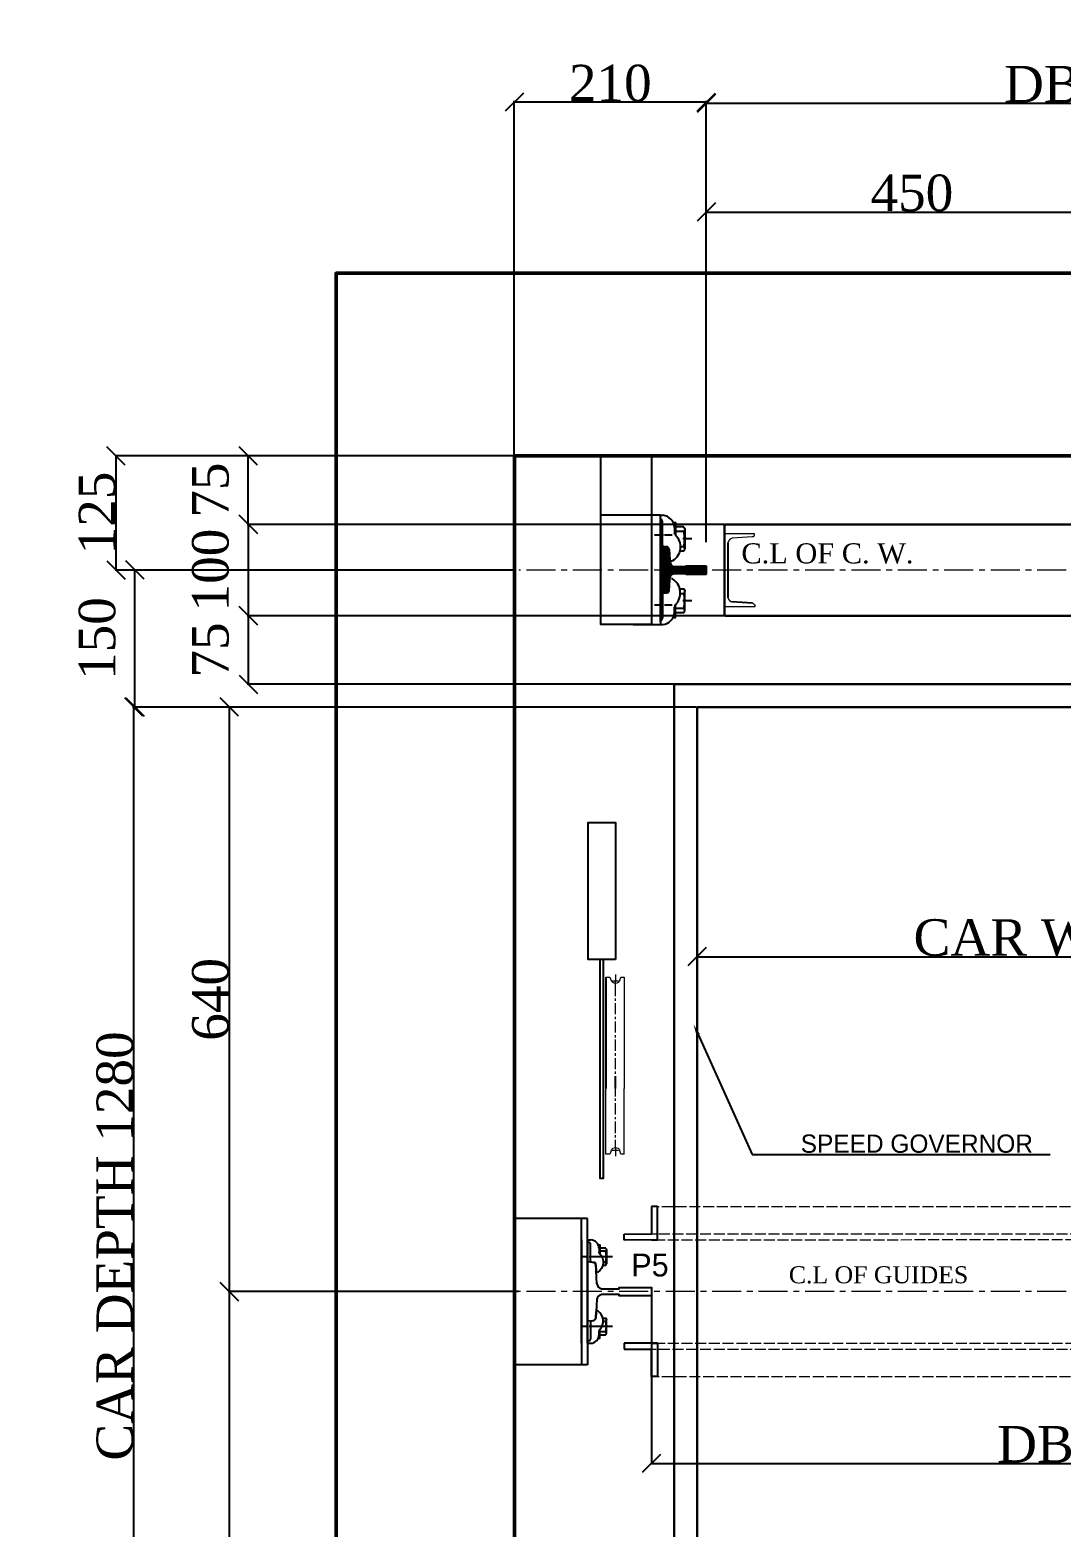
# Model space of a CAD drawing. Header units: millimetres. Extents: x -665 to 20454, y -27797 to 160.
# Drawn here: x -51 to 1077, y -1726 to -87 of the extents above; entities that cross this region are included whole.
import ezdxf
from ezdxf import colors
from ezdxf.entities.mleader import LeaderData, LeaderLine
from ezdxf.math import Vec2, Vec3

# ---------------------------------------------------------------- set-up
doc = ezdxf.new("R2010")
doc.units = ezdxf.units.MM
for name, pattern in [('ACAD_ISO02W100', [15, 12, -3]), ('ACAD_ISO10W100', [18, 12, -3, 0, -3]), ('CENTER', [50.8, 31.75, -6.35, 6.35, -6.35])]:
    doc.linetypes.add(name, pattern=pattern)
for name, color, linetype in [('7', 6, 'ACAD_ISO10W100'), ('PDF_0', 7, 'Continuous'), ('PDF_gide rail', 7, 'Continuous')]:
    doc.layers.add(name, color=color, linetype=linetype)
for name, color, linetype, lineweight in [('CL', 2, 'CENTER', 0), ('DL', 8, 'ACAD_ISO02W100', 0), ('step&guides', 3, 'Continuous', 30), ('Wall', 1, 'Continuous', 50)]:
    doc.layers.add(name, color=color, linetype=linetype, lineweight=lineweight)
doc.styles.add('nassar2', font='cent.shx', dxfattribs={"height": 60})
doc.styles.add('top', font='cent.shx', dxfattribs={"height": 40})
doc.dimstyles.new('top', dxfattribs={"dimtxt": 35, "dimasz": 20, "dimexe": 1.25, "dimexo": 0.625, "dimtad": 1, "dimtxsty": 'top', "dimblk": 'OBLIQUE', "dimcen": 2.5, "dimadec": 0, "dimazin": 0, "dimtfac": 1, "dimtmove": 0, "dimatfit": 3, "dimldrblk": 'OBLIQUE', "dimfxl": 1, "dimarcsym": 0})
pattern_1 = [(45, (18723.22477, -10049.84649), (-0.08838834765, 0.08838834765), [])]

# ---------------------------------------------------------------- blocks, each defined once
blk = doc.blocks.new('_Oblique')
at = {"color": 0, "linetype": 'ByBlock', "lineweight": -2}
blk.add_line((-0.5, -0.5), (0.5, 0.5), dxfattribs=at)
blk = doc.blocks.new('*D3')
at = {"color": 0, "lineweight": -2, "transparency": 16777216}
for p, q in [((688.8, -552.9), (688.8, -285.3)), ((688.8, -286.6), (1138.8, -286.6)), ((1138.8, -321), (1138.8, -285.3))]:
    blk.add_line(p, q, dxfattribs=at)
at = {"layer": 'Defpoints', "color": 0, "transparency": 16777216}
for p in [(1138.8, -286.6), (1138.8, -321.6), (688.8, -553.6)]:
    blk.add_point(p, dxfattribs=at)
at = {"color": 0, "lineweight": -2, "transparency": 16777216, "xscale": 20, "yscale": 20, "zscale": 20, "rotation": 180}
blk.add_blockref('_Oblique', (688.8, -286.6), dxfattribs=at)
at = {"color": 0, "lineweight": -2, "transparency": 16777216, "xscale": 20, "yscale": 20, "zscale": 20}
blk.add_blockref('_Oblique', (1138.8, -286.6), dxfattribs=at)
at = {"color": 0, "transparency": 16777216, "insert": (913.8, -265.9), "char_height": 40, "attachment_point": 5, "style": 'top'}
blk.add_mtext('450', dxfattribs=at)
blk = doc.blocks.new('*D5')
at = {"color": 0, "lineweight": -2, "transparency": 16777216}
for p, q in [((688.8, -648.2), (688.8, -166.3)), ((688.8, -167.5), (1588.8, -167.5)), ((1588.8, -648.2), (1588.8, -166.3))]:
    blk.add_line(p, q, dxfattribs=at)
at = {"layer": 'Defpoints', "color": 0, "transparency": 16777216}
for p in [(1588.8, -167.5), (688.8, -648.8), (1588.8, -648.8)]:
    blk.add_point(p, dxfattribs=at)
at = {"color": 0, "lineweight": -2, "transparency": 16777216, "xscale": 20, "yscale": 20, "zscale": 20, "rotation": 180}
blk.add_blockref('_Oblique', (688.8, -167.5), dxfattribs=at)
at = {"color": 0, "lineweight": -2, "transparency": 16777216, "xscale": 20, "yscale": 20, "zscale": 20}
blk.add_blockref('_Oblique', (1588.8, -167.5), dxfattribs=at)
at = {"color": 0, "transparency": 16777216, "insert": (1138.8, -146.9), "char_height": 40, "attachment_point": 5, "style": 'top'}
blk.add_mtext('DBG  900', dxfattribs=at)
blk = doc.blocks.new('*D6')
at = {"color": 0, "lineweight": -2, "transparency": 16777216}
for p, q in [((478.8, -677.9), (478.8, -165)), ((688.8, -166.3), (478.8, -166.3)), ((688.8, -642.3), (688.8, -165))]:
    blk.add_line(p, q, dxfattribs=at)
at = {"layer": 'Defpoints', "color": 0, "transparency": 16777216}
for p in [(478.8, -166.3), (688.8, -643), (478.8, -678.6)]:
    blk.add_point(p, dxfattribs=at)
at = {"color": 0, "lineweight": -2, "transparency": 16777216, "xscale": 20, "yscale": 20, "zscale": 20, "rotation": 180}
blk.add_blockref('_Oblique', (478.8, -166.3), dxfattribs=at)
at = {"color": 0, "lineweight": -2, "transparency": 16777216, "xscale": 20, "yscale": 20, "zscale": 20}
blk.add_blockref('_Oblique', (688.8, -166.3), dxfattribs=at)
at = {"color": 0, "transparency": 16777216, "insert": (583.8, -145.7), "char_height": 40, "attachment_point": 5, "style": 'top'}
blk.add_mtext('210', dxfattribs=at)
blk = doc.blocks.new('*D18')
at = {"color": 0, "lineweight": -2, "transparency": 16777216}
for p, q in [((678.2, -828.6), (61.2, -828.6)), ((62.5, -2108.6), (62.5, -828.6)), ((673.5, -2108.6), (61.2, -2108.6))]:
    blk.add_line(p, q, dxfattribs=at)
at = {"layer": 'Defpoints', "color": 0, "transparency": 16777216}
for p in [(62.5, -828.6), (678.8, -828.6), (674.2, -2108.6)]:
    blk.add_point(p, dxfattribs=at)
at = {"color": 0, "lineweight": -2, "transparency": 16777216, "xscale": 20, "yscale": 20, "zscale": 20}
for p, rotation in [((62.5, -828.6), 90), ((62.5, -2108.6), 270)]:
    blk.add_blockref('_Oblique', p, dxfattribs=dict(at, rotation=rotation))
at = {"color": 0, "transparency": 16777216, "insert": (41.9, -1418.6), "char_height": 40, "attachment_point": 5, "rotation": 90, "style": 'top'}
blk.add_mtext('CAR DEPTH 1280', dxfattribs=at)
blk = doc.blocks.new('*D28')
at = {"color": 0, "lineweight": -2, "transparency": 16777216}
for p, q in [((483.2, -1468.6), (165.8, -1468.6)), ((167.1, -2108.6), (167.1, -1468.6)), ((283.2, -2108.6), (165.8, -2108.6))]:
    blk.add_line(p, q, dxfattribs=at)
at = {"layer": 'Defpoints', "color": 0, "transparency": 16777216}
for p in [(167.1, -1468.6), (483.8, -1468.6), (283.8, -2108.6)]:
    blk.add_point(p, dxfattribs=at)
at = {"color": 0, "lineweight": -2, "transparency": 16777216, "xscale": 20, "yscale": 20, "zscale": 20}
for p, rotation in [((167.1, -1468.6), 90), ((167.1, -2108.6), 270)]:
    blk.add_blockref('_Oblique', p, dxfattribs=dict(at, rotation=rotation))
at = {"color": 0, "transparency": 16777216, "insert": (146.5, -1788.6), "char_height": 40, "attachment_point": 5, "rotation": 90, "style": 'top'}
blk.add_mtext('640', dxfattribs=at)
blk = doc.blocks.new('*D19')
at = {"color": 0, "lineweight": -2, "transparency": 16777216}
for p, q in [((283.2, -828.6), (165.8, -828.6)), ((167.1, -1468.6), (167.1, -828.6)), ((283.2, -1468.6), (165.8, -1468.6))]:
    blk.add_line(p, q, dxfattribs=at)
at = {"layer": 'Defpoints', "color": 0, "transparency": 16777216}
for p in [(167.1, -828.6), (283.8, -828.6), (283.8, -1468.6)]:
    blk.add_point(p, dxfattribs=at)
at = {"color": 0, "lineweight": -2, "transparency": 16777216, "xscale": 20, "yscale": 20, "zscale": 20}
for p, rotation in [((167.1, -828.6), 90), ((167.1, -1468.6), 270)]:
    blk.add_blockref('_Oblique', p, dxfattribs=dict(at, rotation=rotation))
at = {"color": 0, "transparency": 16777216, "insert": (146.5, -1148.6), "char_height": 40, "attachment_point": 5, "rotation": 90, "style": 'top'}
blk.add_mtext('640', dxfattribs=at)
blk = doc.blocks.new('*D20')
at = {"color": 0, "lineweight": -2, "transparency": 16777216}
for p, q in [((478.2, -553.6), (41.9, -553.6)), ((43.1, -678.6), (43.1, -553.6)), ((478.2, -678.6), (41.9, -678.6))]:
    blk.add_line(p, q, dxfattribs=at)
at = {"layer": 'Defpoints', "color": 0, "transparency": 16777216}
for p in [(43.1, -553.6), (478.8, -553.6), (478.8, -678.6)]:
    blk.add_point(p, dxfattribs=at)
at = {"color": 0, "lineweight": -2, "transparency": 16777216, "xscale": 20, "yscale": 20, "zscale": 20}
for p, rotation in [((43.1, -553.6), 90), ((43.1, -678.6), 270)]:
    blk.add_blockref('_Oblique', p, dxfattribs=dict(at, rotation=rotation))
at = {"color": 0, "transparency": 16777216, "insert": (22.5, -616.1), "char_height": 40, "attachment_point": 5, "rotation": 90, "style": 'top'}
blk.add_mtext('125', dxfattribs=at)
blk = doc.blocks.new('*D29')
at = {"color": 0, "lineweight": -2, "transparency": 16777216}
for p, q in [((628.8, -1473.7), (628.8, -1657.9)), ((1648.8, -1464.7), (1648.8, -1657.9)), ((628.8, -1656.7), (1648.8, -1656.7))]:
    blk.add_line(p, q, dxfattribs=at)
at = {"layer": 'Defpoints', "color": 0, "transparency": 16777216}
for p in [(628.8, -1473.1), (1648.8, -1464.1), (1648.8, -1656.7)]:
    blk.add_point(p, dxfattribs=at)
at = {"color": 0, "lineweight": -2, "transparency": 16777216, "xscale": 20, "yscale": 20, "zscale": 20, "rotation": 180}
blk.add_blockref('_Oblique', (628.8, -1656.7), dxfattribs=at)
at = {"color": 0, "lineweight": -2, "transparency": 16777216, "xscale": 20, "yscale": 20, "zscale": 20}
blk.add_blockref('_Oblique', (1648.8, -1656.7), dxfattribs=at)
at = {"color": 0, "transparency": 16777216, "insert": (1138.8, -1636), "char_height": 40, "attachment_point": 5, "style": 'top'}
blk.add_mtext('DBG 1020', dxfattribs=at)
blk = doc.blocks.new('*D30')
at = {"color": 0, "lineweight": -2, "transparency": 16777216}
for p, q in [((678.8, -829.2), (678.8, -1103.1)), ((1598.8, -829.2), (1598.8, -1103.1)), ((678.8, -1101.9), (1598.8, -1101.9))]:
    blk.add_line(p, q, dxfattribs=at)
at = {"layer": 'Defpoints', "color": 0, "transparency": 16777216}
for p in [(678.8, -828.6), (1598.8, -828.6), (1598.8, -1101.9)]:
    blk.add_point(p, dxfattribs=at)
at = {"color": 0, "lineweight": -2, "transparency": 16777216, "xscale": 20, "yscale": 20, "zscale": 20, "rotation": 180}
blk.add_blockref('_Oblique', (678.8, -1101.9), dxfattribs=at)
at = {"color": 0, "lineweight": -2, "transparency": 16777216, "xscale": 20, "yscale": 20, "zscale": 20}
blk.add_blockref('_Oblique', (1598.8, -1101.9), dxfattribs=at)
at = {"color": 0, "transparency": 16777216, "insert": (1138.8, -1081.3), "char_height": 40, "attachment_point": 5, "style": 'top'}
blk.add_mtext('CAR WIDTH 920', dxfattribs=at)
blk = doc.blocks.new('*D22')
at = {"color": 0, "lineweight": -2, "transparency": 16777216}
for p, q in [((118, -678.6), (62.5, -678.6)), ((63.7, -828.6), (63.7, -678.6)), ((678.2, -828.6), (62.5, -828.6))]:
    blk.add_line(p, q, dxfattribs=at)
at = {"layer": 'Defpoints', "color": 0, "transparency": 16777216}
for p in [(63.7, -678.6), (118.6, -678.6), (678.8, -828.6)]:
    blk.add_point(p, dxfattribs=at)
at = {"color": 0, "lineweight": -2, "transparency": 16777216, "xscale": 20, "yscale": 20, "zscale": 20}
for p, rotation in [((63.7, -678.6), 90), ((63.7, -828.6), 270)]:
    blk.add_blockref('_Oblique', p, dxfattribs=dict(at, rotation=rotation))
at = {"color": 0, "transparency": 16777216, "insert": (22.5, -753.6), "char_height": 40, "attachment_point": 5, "rotation": 90, "style": 'top'}
blk.add_mtext('150', dxfattribs=at)
blk = doc.blocks.new('*D31')
at = {"color": 0, "lineweight": -2, "transparency": 16777216}
for p, q in [((708.2, -628.6), (186.5, -628.6)), ((187.7, -628.6), (187.7, -728.6)), ((708.2, -728.6), (186.5, -728.6))]:
    blk.add_line(p, q, dxfattribs=at)
at = {"layer": 'Defpoints', "color": 0, "transparency": 16777216}
for p in [(708.8, -628.6), (187.7, -728.6), (708.8, -728.6)]:
    blk.add_point(p, dxfattribs=at)
at = {"color": 0, "lineweight": -2, "transparency": 16777216, "xscale": 20, "yscale": 20, "zscale": 20}
for p, rotation in [((187.7, -628.6), 90), ((187.7, -728.6), 270)]:
    blk.add_blockref('_Oblique', p, dxfattribs=dict(at, rotation=rotation))
at = {"color": 0, "transparency": 16777216, "insert": (146.5, -678.6), "char_height": 40, "attachment_point": 5, "rotation": 90, "style": 'top'}
blk.add_mtext('100', dxfattribs=at)
blk = doc.blocks.new('*D32')
at = {"color": 0, "lineweight": -2, "transparency": 16777216}
for p, q in [((708.2, -728.6), (186.5, -728.6)), ((187.7, -728.6), (187.7, -803.6)), ((708.2, -803.6), (186.5, -803.6))]:
    blk.add_line(p, q, dxfattribs=at)
at = {"layer": 'Defpoints', "color": 0, "transparency": 16777216}
for p in [(708.8, -728.6), (187.7, -803.6), (708.8, -803.6)]:
    blk.add_point(p, dxfattribs=at)
at = {"color": 0, "lineweight": -2, "transparency": 16777216, "xscale": 20, "yscale": 20, "zscale": 20}
for p, rotation in [((187.7, -728.6), 90), ((187.7, -803.6), 270)]:
    blk.add_blockref('_Oblique', p, dxfattribs=dict(at, rotation=rotation))
at = {"color": 0, "transparency": 16777216, "insert": (146.5, -766.1), "char_height": 40, "attachment_point": 5, "rotation": 90, "style": 'top'}
blk.add_mtext('75', dxfattribs=at)
blk = doc.blocks.new('*D23')
at = {"color": 0, "lineweight": -2, "transparency": 16777216}
for p, q in [((187.7, -628.6), (187.7, -553.6)), ((188.3, -553.6), (189, -553.6)), ((188.3, -628.6), (189, -628.6))]:
    blk.add_line(p, q, dxfattribs=at)
at = {"layer": 'Defpoints', "color": 0, "transparency": 16777216}
for p in [(187.7, -553.6), (187.7, -553.6), (187.7, -628.6)]:
    blk.add_point(p, dxfattribs=at)
at = {"color": 0, "lineweight": -2, "transparency": 16777216, "xscale": 20, "yscale": 20, "zscale": 20}
for p, rotation in [((187.7, -553.6), 90), ((187.7, -628.6), 270)]:
    blk.add_blockref('_Oblique', p, dxfattribs=dict(at, rotation=rotation))
at = {"color": 0, "transparency": 16777216, "insert": (146.5, -591.1), "char_height": 40, "attachment_point": 5, "rotation": 90, "style": 'top'}
blk.add_mtext('75', dxfattribs=at)

msp = doc.modelspace()

# ---------------------------------------------------------------- hatches: boundary and pattern name
h = msp.add_hatch()
h.set_pattern_fill('ANSI31', color=256)
h.set_pattern_definition(pattern_1)
h.paths.add_polyline_path([(638.807, -653.433), (644.106, -653.433, -0.26508525), (647.607, -656.117), (649.421, -670.566, 0.36605419), (653.999, -674.801), (666.579, -674.801), (666.579, -673.901), (688.807, -673.901), (688.807, -678.433), (638.807, -678.433)])
h = msp.add_hatch()
h.set_pattern_fill('ANSI31', color=256)
h.set_pattern_definition(pattern_1)
edge = h.paths.add_edge_path()
edge.add_line((638.807, -703.905), (644.106, -703.905))
edge.add_arc((643.502, -699.492), 4.453, 277.78596, 337.173125)
edge.add_line((647.607, -701.22), (649.421, -686.772))
edge.add_arc((654.215, -687.362), 4.83, 452.566246, 532.987701, ccw=False)
edge.add_line((653.999, -682.536), (666.579, -682.536))
edge.add_line((666.579, -682.536), (666.579, -683.437))
edge.add_line((666.579, -683.437), (688.807, -683.437))
edge.add_line((688.807, -683.437), (688.807, -678.433))
edge.add_line((688.807, -678.433), (638.807, -678.433))
edge.add_line((638.807, -678.433), (638.807, -703.905))

# ---------------------------------------------------------------- linework, layer by layer
for p, q in [((483.807, -553.551), (1793.807, -553.551)), ((638.807, -653.669), (638.807, -618.617)), ((644.106, -653.433), (638.807, -653.433)), ((638.807, -653.669), (638.807, -703.669)), ((712.583, -648.833), (712.583, -708.779)), ((653.999, -674.801), (666.579, -674.801)), ((653.999, -682.153), (666.579, -682.153)), ((666.579, -674.801), (666.579, -673.783)), ((666.579, -673.783), (688.807, -673.783)), ((666.579, -673.901), (688.807, -673.901)), ((666.579, -682.064), (666.579, -683.083)), ((666.579, -683.083), (688.807, -683.083)), ((666.579, -683.201), (688.807, -683.201)), ((688.807, -673.783), (688.807, -683.083)), ((688.807, -673.783), (688.807, -683.083)), ((688.807, -683.083), (688.807, -673.783)), ((688.807, -673.901), (688.807, -683.201)), ((688.807, -673.901), (688.807, -683.201)), ((644.106, -703.433), (638.807, -703.433)), ((638.807, -703.669), (638.807, -738.249)), ((644.106, -703.433), (638.942, -703.433)), ((578.944, -1124.413), (578.944, -1246.078)), ((589.478, -1246.078), (589.478, -1232.752)), ((558.807, -1388.551), (478.807, -1388.551)), ((558.807, -1436.051), (558.807, -1501.051)), ((628.807, -1464.051), (628.807, -1473.051)), ((558.807, -1548.551), (478.807, -1548.551))]:
    msp.add_line(p, q)
at = {"ltscale": 5, "transparency": 33554666}
for p, q in [((635.325, -1375.476), (628.751, -1375.486)), ((628.751, -1375.486), (628.797, -1405.433)), ((635.381, -1411.997), (635.325, -1375.476)), ((598.85, -1405.479), (628.797, -1405.433)), ((598.86, -1412.053), (598.85, -1405.479)), ((635.381, -1411.997), (598.86, -1412.053)), ((628.807, -1412.007), (635.381, -1411.997)), ((598.86, -1525.049), (598.85, -1531.622)), ((598.85, -1531.622), (628.797, -1531.668)), ((635.381, -1525.105), (598.86, -1525.049)), ((628.751, -1561.615), (628.797, -1531.668)), ((628.807, -1525.095), (635.381, -1525.105)), ((635.381, -1525.105), (635.325, -1561.625)), ((635.325, -1561.625), (628.751, -1561.615))]:
    msp.add_line(p, q, dxfattribs=at)
for points in [[(628.807, -738.249), (573.395, -738.249), (573.395, -553.551), (628.807, -553.551)], [(589.504, -1104.835), (559.504, -1104.835), (559.504, -954.835), (589.504, -954.835)], [(576.496, -1104.835), (572.512, -1104.835), (572.516, -1344.465), (576.5, -1344.465)]]:
    msp.add_lwpolyline(points, close=True)
for points in [[(638.807, -618.617), (573.395, -618.617)], [(638.807, -738.485), (608.807, -738.485)]]:
    msp.add_lwpolyline(points)
at = {"color": 7, "linetype": 'Continuous', "lineweight": 20, "true_color": 0x000007}
for points in [[(578.944, -1124.413), (583.157, -1124.413), (584.737, -1128.1)], [(589.478, -1121.253), (589.478, -1128.626), (585.791, -1128.626)], [(589.478, -1131.26), (589.478, -1128.626), (589.478, -1128.626)], [(592.638, -1128.626), (589.478, -1128.626), (589.478, -1128.626)], [(594.218, -1128.1), (595.271, -1124.413), (598.958, -1124.413), (598.958, -1246.078)], [(589.478, -1144.954), (589.478, -1131.26), (589.478, -1131.26)], [(589.478, -1150.221), (589.478, -1147.587), (589.478, -1147.587)], [(589.478, -1164.968), (589.478, -1152.854), (589.478, -1152.854)], [(589.478, -1170.235), (589.478, -1167.601), (589.478, -1167.601)], [(589.478, -1184.982), (589.478, -1172.868), (589.478, -1172.868)], [(589.478, -1190.249), (589.478, -1187.616), (589.478, -1187.616)], [(589.478, -1204.996), (589.478, -1192.356), (589.478, -1192.356)], [(589.478, -1210.263), (589.478, -1207.63), (589.478, -1207.63)], [(589.478, -1225.011), (589.478, -1212.897), (589.478, -1212.897)], [(589.478, -1230.277), (589.478, -1227.644), (589.478, -1227.644)], [(578.944, -1318.234), (578.944, -1246.078), (578.944, -1246.078)], [(589.478, -1255.032), (589.478, -1246.078), (589.478, -1246.078)], [(589.478, -1259.772), (589.478, -1257.139), (589.478, -1257.139)], [(598.958, -1318.234), (598.958, -1246.078), (598.958, -1246.078), (598.958, -1246.078)], [(589.478, -1274.519), (589.478, -1262.405), (589.478, -1262.405)], [(589.478, -1279.786), (589.478, -1277.679), (589.478, -1277.679)], [(589.478, -1295.06), (589.478, -1282.42), (589.478, -1282.42)], [(589.478, -1299.8), (589.478, -1297.167), (589.478, -1297.167)], [(589.478, -1311.388), (589.478, -1302.434), (589.478, -1302.434)], [(584.737, -1314.548), (583.157, -1318.234), (578.944, -1318.234)], [(589.478, -1311.388), (589.478, -1314.021), (585.791, -1314.021)], [(592.638, -1314.021), (589.478, -1314.021), (589.478, -1320.341)], [(598.958, -1318.234), (595.271, -1318.234), (594.218, -1314.548)]]:
    msp.add_lwpolyline(points, dxfattribs=at)
for points in [[(589.478, -1131.26), (587.371, -1131.26), (585.264, -1129.68), (584.737, -1127.573)], [(594.218, -1127.573), (593.691, -1129.68), (591.584, -1131.26), (589.478, -1131.26)], [(584.737, -1314.021), (585.264, -1311.914), (587.371, -1310.861), (589.478, -1310.861)], [(589.478, -1310.861), (591.584, -1310.861), (593.691, -1311.914), (594.218, -1314.021)]]:
    msp.add_open_spline(points, degree=3, dxfattribs=at)
at = {"color": 7, "linetype": 'Continuous', "lineweight": 20}
msp.add_open_spline([(589.478, -1310.861), (591.584, -1310.861), (593.691, -1311.914), (594.218, -1314.021)], degree=3, dxfattribs=at)
at = {"layer": 'CL'}
for p, q in [((1793.807, -678.551), (483.807, -678.551)), ((1793.807, -1468.551), (483.807, -1468.551))]:
    msp.add_line(p, q, dxfattribs=at)
at = {"layer": 'DL'}
for p, q in [((1642.289, -1375.476), (628.752, -1375.74)), ((1668.981, -1405.464), (598.851, -1405.794)), ((1678.754, -1411.997), (598.86, -1412.053)), ((1678.754, -1525.105), (598.86, -1525.381)), ((1668.981, -1531.637), (628.797, -1531.851)), ((1642.289, -1561.625), (633.276, -1561.881))]:
    msp.add_line(p, q, dxfattribs=at)
at = {"layer": 'PDF_0', "lineweight": 25}
for points in [[(638.807, -618.617), (641.308, -618.617)], [(638.807, -622.081), (638.807, -735.257)], [(638.807, -735.257), (638.807, -622.081)], [(638.807, -622.081), (638.807, -735.257)], [(640.82, -651.324), (640.82, -625.451)], [(654.001, -631.797), (654.001, -637.656)], [(664.253, -631.309), (654.977, -631.309)], [(665.208, -633.95), (665.208, -655.43)], [(642.136, -640.422), (632.122, -640.422)], [(646.19, -653.277), (644.237, -653.277), (641.622, -653.188)], [(644.071, -640.422), (643.033, -640.422)], [(651.338, -640.422), (644.697, -640.422)], [(660.347, -652.789), (664.253, -652.789)], [(664.253, -644.49), (663.276, -644.49)], [(673.04, -644.49), (665.229, -644.49)], [(673.04, -644.49), (665.229, -644.49)], [(648.143, -655.718), (649.119, -667.434)], [(646.19, -703.588), (644.237, -703.588), (641.622, -703.677)], [(648.143, -701.148), (649.119, -689.431)], [(660.347, -704.077), (664.253, -704.077)], [(665.208, -722.915), (665.208, -701.436)], [(642.136, -716.914), (632.122, -716.914)], [(640.82, -705.541), (640.82, -731.414)], [(644.071, -716.914), (643.033, -716.914)], [(651.338, -716.914), (644.697, -716.914)], [(654.001, -725.068), (654.001, -719.21)], [(664.253, -712.376), (663.276, -712.376)], [(673.04, -712.376), (665.229, -712.376)], [(673.04, -712.376), (665.229, -712.376)], [(739.488, -714.915), (716.831, -713.499)], [(664.253, -725.556), (654.977, -725.556)], [(638.807, -738.249), (641.308, -738.249)], [(552.315, -1525.139), (552.315, -1388.551)], [(558.807, -1525.139), (558.807, -1388.551)], [(552.315, -1411.963), (552.315, -1525.139)], [(552.315, -1525.139), (552.315, -1411.963)], [(552.315, -1411.963), (552.315, -1525.139)], [(552.315, -1411.963), (552.315, -1548.551)], [(558.807, -1411.963), (558.807, -1525.139)], [(558.807, -1411.963), (562.614, -1411.963)], [(558.807, -1411.963), (558.807, -1548.551)], [(560.191, -1414.731), (558.807, -1414.731)], [(561.576, -1411.963), (561.576, -1411.963)], [(562.268, -1435.15), (562.268, -1416.808)], [(571.612, -1421.307), (571.612, -1425.46)], [(578.879, -1420.961), (572.304, -1420.961)], [(579.557, -1422.833), (579.557, -1438.06)], [(552.578, -1430.305), (551.54, -1430.305)], [(559.845, -1430.305), (553.204, -1430.305)], [(561.23, -1430.305), (560.537, -1430.305)], [(568.843, -1430.305), (561.922, -1430.305)], [(566.075, -1436.534), (564.69, -1436.534), (562.844, -1436.375)], [(567.917, -1439.377), (568.287, -1446.563)], [(570.228, -1430.305), (569.189, -1430.305)], [(577.495, -1430.305), (570.574, -1430.305)], [(576.111, -1436.188), (578.879, -1436.188)], [(578.879, -1430.305), (577.841, -1430.305)], [(586.147, -1430.305), (579.226, -1430.305)], [(568.151, -1446.57), (568.151, -1446.57)], [(567.917, -1497.725), (568.287, -1490.538)], [(568.151, -1490.531), (568.151, -1490.531)], [(552.578, -1506.797), (551.54, -1506.797)], [(559.845, -1506.797), (553.204, -1506.797)], [(561.23, -1506.797), (560.537, -1506.797)], [(568.843, -1506.797), (561.922, -1506.797)], [(562.268, -1501.952), (562.268, -1520.294)], [(570.228, -1506.797), (569.189, -1506.797)], [(577.495, -1506.797), (570.574, -1506.797)], [(576.111, -1500.913), (578.879, -1500.913)], [(578.879, -1506.797), (577.841, -1506.797)], [(586.147, -1506.797), (579.226, -1506.797)], [(579.557, -1514.269), (579.557, -1499.041)], [(560.191, -1522.37), (558.807, -1522.37)], [(571.612, -1515.795), (571.612, -1511.642)], [(578.879, -1516.141), (572.304, -1516.141)], [(558.807, -1525.139), (562.614, -1525.139)], [(561.576, -1525.139), (561.576, -1525.139)]]:
    msp.add_lwpolyline(points, dxfattribs=at)
for points in [[(653.025, -626.428), (654.977, -626.428), (654.977, -640.096, -0.19879356), (654.001, -637.9)], [(664.256, -631.708, -0.42555746), (664.253, -636.191), (654.977, -636.191)], [(654.989, -640.092, -0.4769017), (652.024, -668.544, -0.14500939), (650.828, -668.899)], [(659.859, -657.671), (664.253, -657.671, 0.42555746), (664.256, -653.187)], [(654.989, -716.773, 0.4769017), (652.024, -688.321, 0.14500939), (650.828, -687.967)], [(659.859, -699.195), (664.253, -699.195, -0.42555746), (664.256, -703.678)], [(653.025, -730.438), (654.977, -730.438), (654.977, -716.769, 0.19879356), (654.001, -718.966)], [(664.256, -725.158, 0.42555746), (664.253, -720.674), (654.977, -720.674)], [(570.92, -1417.5), (572.304, -1417.5), (572.304, -1427.19, -0.19879356), (571.612, -1425.633)], [(578.882, -1421.243, -0.42555746), (578.879, -1424.422), (572.304, -1424.422)], [(572.312, -1427.187, -0.4769017), (570.211, -1447.357, -0.14500939), (569.362, -1447.609)], [(575.765, -1439.649), (578.879, -1439.649, 0.42555746), (578.882, -1436.471)], [(572.312, -1509.914, 0.4769017), (570.211, -1489.744, 0.14500939), (569.362, -1489.493)], [(575.765, -1497.453), (578.879, -1497.453, -0.42555746), (578.882, -1500.631)], [(570.92, -1519.601), (572.304, -1519.601), (572.304, -1509.911, 0.19879356), (571.612, -1511.469)], [(578.882, -1515.858, 0.42555746), (578.879, -1512.68), (572.304, -1512.68)]]:
    msp.add_lwpolyline(points, format="xyb", dxfattribs=at)
at = {"layer": 'PDF_0', "lineweight": 13}
msp.add_lwpolyline([(739.488, -714.915), (739.96, -714.915), (740.432, -715.387), (740.904, -715.859), (741.376, -716.331), (741.848, -716.803), (741.848, -717.275), (741.848, -718.691), (708.807, -718.691), (708.807, -638.449), (741.376, -638.449), (741.376, -639.865), (741.376, -640.337), (741.376, -640.809), (740.904, -641.281), (740.904, -641.753), (740.432, -641.753), (739.96, -642.225), (739.488, -642.225), (739.016, -642.225), (717.303, -643.641)], dxfattribs=at)
at = {"layer": 'PDF_0', "lineweight": 25}
for centre, radius, start, end in [((637.761, -625.581), 3.062, 2.434631, 70.02521), ((640.158, -632.417), 13.848, 1.552295, 85.235699), ((631.79, -644.734), 33.439, 345.750386, 14.249614), ((642.951, -651.512), 2.139, 174.959214, 231.567757), ((645.05, -656.191), 3.129, 8.692489, 68.627127), ((650.39, -667.68), 1.295, 169.047572, 289.745947), ((642.951, -705.353), 2.139, 128.432243, 185.040786), ((645.05, -700.675), 3.129, 291.372873, 351.307511), ((631.79, -712.131), 33.439, 345.750386, 14.249614), ((637.761, -731.284), 3.062, 289.97479, 357.565369), ((640.158, -724.449), 13.848, 274.764301, 358.447705), ((560.099, -1416.9), 2.171, 2.434631, 87.565369), ((561.799, -1421.746), 9.817, 1.552295, 85.235699), ((555.866, -1430.478), 23.705, 345.750386, 14.249614), ((563.471, -1435.332), 1.217, 171.37106, 238.964463), ((565.555, -1438.983), 2.503, 19.297379, 78.009648), ((569.403, -1446.49), 1.119, 183.74321, 267.900618), ((569.403, -1490.611), 1.119, 92.099382, 176.25679), ((563.471, -1501.769), 1.217, 121.035537, 188.62894), ((555.866, -1506.624), 23.705, 345.750386, 14.249614), ((560.099, -1520.201), 2.171, 272.434631, 357.565369), ((561.799, -1515.356), 9.817, 274.764301, 358.447705)]:
    msp.add_arc(centre, radius, start, end, dxfattribs=at)
at = {"layer": 'PDF_0', "lineweight": 13}
for centre, radius, start, end in [((718.625, -649.584), 6.088, 102.536666, 172.915956), ((717.627, -708.486), 5.052, 183.31753, 266.638158)]:
    msp.add_arc(centre, radius, start, end, dxfattribs=at)
at = {"layer": 'PDF_gide rail', "lineweight": 25}
for points in [[(647.607, -656.117), (649.393, -670.639)], [(647.607, -700.748), (649.393, -686.227)], [(647.607, -700.748), (649.393, -686.227)], [(564.701, -1500.577), (558.807, -1501.051), (558.807, -1436.051), (558.807, -1436.051)], [(564.701, -1436.525), (558.807, -1436.051), (558.807, -1501.051), (558.807, -1501.051)], [(568.986, -1460.163), (567.917, -1438.155)], [(574.384, -1465.551), (593.536, -1465.551), (593.536, -1464.051), (628.807, -1464.051), (628.807, -1473.051), (593.536, -1473.051), (593.536, -1471.551), (574.384, -1471.551)], [(568.986, -1476.939), (567.917, -1497.725)]]:
    msp.add_lwpolyline(points, dxfattribs=at)
for centre, radius, start, end in [((643.502, -657.845), 4.453, 22.826875, 82.21404), ((654.215, -669.976), 4.83, 186.566958, 267.433754), ((653.893, -686.665), 4.514, 88.658898, 175.558563), ((643.502, -699.02), 4.453, 277.78596, 337.173125), ((643.502, -699.02), 4.453, 277.78596, 337.173125), ((564.024, -1440.527), 4.059, 16.461538, 80.409321), ((576.387, -1458.146), 7.671, 195.2431, 254.857488), ((576.387, -1478.956), 7.671, 105.142512, 164.7569), ((564.024, -1496.575), 4.059, 279.590679, 343.538462), ((564.024, -1496.575), 4.059, 279.590679, 343.538462)]:
    msp.add_arc(centre, radius, start, end, dxfattribs=at)
at = {"layer": 'step&guides'}
for p, q in [((653.807, -803.551), (1623.807, -803.551)), ((653.807, -803.551), (653.807, -2133.551)), ((678.807, -828.551), (1598.807, -828.551)), ((678.807, -828.551), (678.807, -2108.551))]:
    msp.add_line(p, q, dxfattribs=at)
msp.add_lwpolyline([(708.807, -728.551), (1568.807, -728.57), (1568.807, -628.57), (708.807, -628.551)], close=True, dxfattribs=at)
at = {"layer": 'Wall'}
for points in [[(1533.807, -2553.551), (1993.807, -2553.551), (1993.807, -353.551), (283.807, -353.551), (283.807, -2553.551), (563.807, -2553.551)], [(563.807, -2353.551), (478.807, -2353.551), (478.807, -553.551), (1798.807, -553.551), (1798.807, -2353.551), (1533.807, -2353.551)]]:
    msp.add_lwpolyline(points, dxfattribs=at)

# ---------------------------------------------------------------- texts
at = {"linetype": 'ACAD_ISO02W100', "ltscale": 4, "transparency": 33554666, "insert": (606.782, -1426.958), "char_height": 25, "attachment_point": 1}
msp.add_mtext_dynamic_manual_height_columns('P5', width=377.71746, gutter_width=125, heights=[0], dxfattribs=at)
at = {"layer": '7', "ltscale": 4, "attachment_point": 1}
for s, width, gutter_width, insert, char_height in [('{\\Fcent|c0;C.L OF C. W.}', 920.85121, 12.5, (727.24, -649.288), 22), ('{\\Fcadnw-1|c0;SPEED GOVERNOR}', 812.66208, 175, (792.146, -1296.542), 20), ('\\pxt1;{\\Fcent|c0;C.L OF GUIDES}', 686.44118, 9.318, (779.178, -1440.789), 18.63605)]:
    msp.add_mtext_dynamic_manual_height_columns(s, width=width, gutter_width=gutter_width, heights=[0], dxfattribs=dict(at, insert=insert, char_height=char_height))

# ---------------------------------------------------------------- dimensions: what is measured, and where the dimension line sits
for base, p1, p2, text, picture, middle in [((1588.807, -167.534), (688.807, -648.783), (1588.807, -648.783), 'DBG  <>', '*D5', (1138.807, -167.534)), ((1598.807, -1101.878), (678.807, -828.551), (1598.807, -828.551), 'CAR WIDTH <>', '*D30', (1138.807, -1101.878)), ((1648.807, -1656.673), (628.807, -1473.051), (1648.807, -1464.051), 'DBG <>', '*D29', (1138.807, -1656.673))]:
    dim = msp.add_linear_dim(base=base, p1=p1, p2=p2, text=text, dimstyle='top')
    dim.commit()
    dim.dimension.update_dxf_attribs({"geometry": picture, "text_midpoint": middle, "dimtype": 160})
for base, p1, p2, picture, middle in [((478.807, -166.284), (688.807, -642.953), (478.807, -678.551), '*D6', (583.807, -166.284)), ((1138.807, -286.567), (688.807, -553.551), (1138.807, -321.603), '*D3', (913.807, -286.567))]:
    dim = msp.add_linear_dim(base=base, p1=p1, p2=p2, dimstyle='top')
    dim.commit()
    dim.dimension.update_dxf_attribs({"geometry": picture, "text_midpoint": middle, "dimtype": 160})
for base, p1, p2, picture, middle in [((43.125, -553.551), (478.807, -678.551), (478.807, -553.551), '*D20', (43.125, -616.051)), ((167.092, -828.551), (283.807, -1468.551), (283.807, -828.551), '*D19', (167.092, -1148.551)), ((167.092, -1468.551), (283.807, -2108.551), (483.807, -1468.551), '*D28', (167.092, -1788.551))]:
    dim = msp.add_linear_dim(base=base, p1=p1, p2=p2, angle=90, dimstyle='top')
    dim.commit()
    dim.dimension.update_dxf_attribs({"geometry": picture, "text_midpoint": middle, "dimtype": 160})
for base, p1, p2, picture, middle in [((187.717, -553.551), (187.717, -628.551), (187.717, -553.551), '*D23', (167.092, -591.051)), ((187.717, -728.551), (708.807, -628.551), (708.807, -728.551), '*D31', (167.092, -678.551)), ((63.75, -678.551), (678.807, -828.551), (118.581, -678.551), '*D22', (43.125, -753.551)), ((187.717, -803.551), (708.807, -728.551), (708.807, -803.551), '*D32', (167.092, -766.051))]:
    dim = msp.add_linear_dim(base=base, p1=p1, p2=p2, angle=90, dimstyle='top', override={"dimtmove": 1})
    dim.commit()
    dim.dimension.update_dxf_attribs({"geometry": picture, "text_midpoint": middle, "dimtype": 160})
dim = msp.add_linear_dim(base=(62.5, -828.551), p1=(674.173, -2108.551), p2=(678.807, -828.551), angle=90, text='CAR DEPTH <>', dimstyle='top')
dim.commit()
dim.dimension.update_dxf_attribs({"geometry": '*D18', "text_midpoint": (62.5, -1418.551), "dimtype": 160})

# ---------------------------------------------------------------- leaders
ml = msp.add_multileader_mtext('Standard')
ml.set_content('', color=256, style='nassar2')
ml.set_leader_properties()
ml.build(insert=Vec2(0, 0))
ml.multileader.update_dxf_attribs({"text_left_attachment_type": 6, "text_right_attachment_type": 6, "arrow_head_size": 12})
ctx = ml.context
ctx.base_point, ctx.char_height, ctx.arrow_head_size, ctx.landing_gap_size, ctx.plane_origin = Vec3(1065.08, -1318.598), 60, 12, 0.09, Vec3(599.253, -1275.961)
ctx.left_attachment, ctx.right_attachment = 6, 6
notes = []
notes.append((ctx, [(0, (1, 1, 0), (739.13, -1318.598), (1, 0), 325.95, [(0, [(674.921, -1176.147)], 0, [])])]))
ctx.mtext.insert, ctx.mtext.flow_direction = Vec3(1065.17, -1258.598), 5
for ctx, leaders in notes:
    for number, flags, end, landing, length, lines in leaders:
        leader = LeaderData()
        leader.index, (leader.has_last_leader_line, leader.has_dogleg_vector, leader.attachment_direction) = number, flags
        leader.last_leader_point, leader.dogleg_vector, leader.dogleg_length = Vec3(end), Vec3(landing), length
        for number, points, colour, breaks in lines:
            line = LeaderLine()
            line.index, line.vertices, line.color, line.breaks = number, Vec3.list(points), colors.encode_raw_color(colour), breaks
            leader.lines.append(line)
        ctx.leaders.append(leader)

doc.saveas('drawing.dxf')
